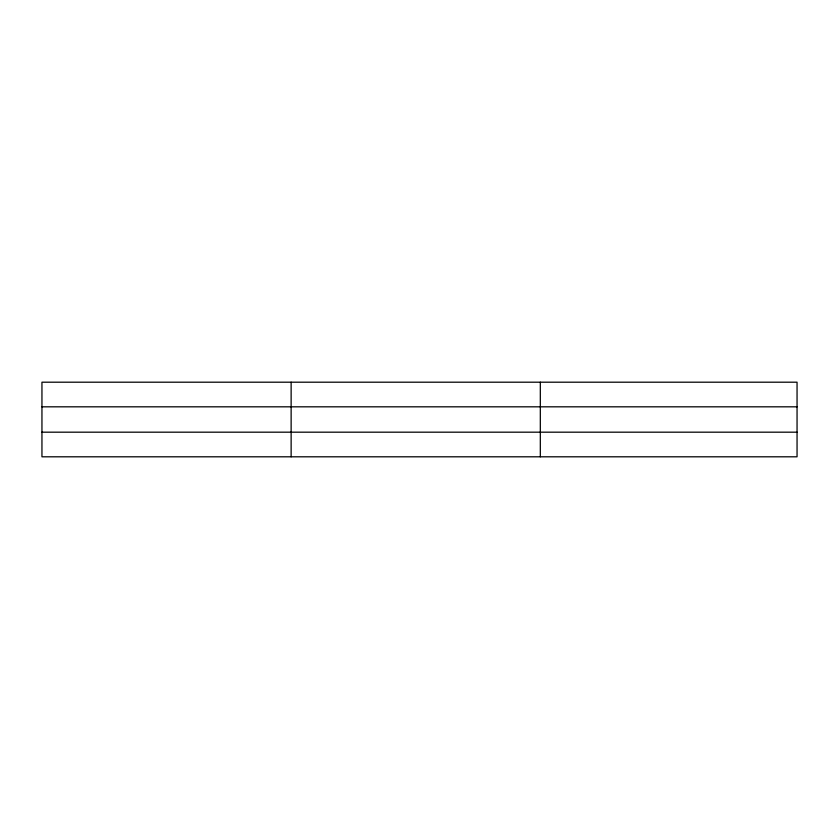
<?xml version="1.0" encoding="UTF-8"?>
<svg xmlns="http://www.w3.org/2000/svg" width="839" height="839" viewBox="0 0 839 839"><rect width="100%" height="100%" fill="white"/><g stroke="black" fill="none" stroke-linecap="round" stroke-linejoin="round"><path stroke-width="1.26" d="M291.133 382.196L291.133 456.804M540.316 382.196L540.316 456.804M797.05 432.179L797.05 456.804L41.95 456.804L41.95 382.196L797.05 382.196L797.05 432.179L41.95 432.179M41.95 406.821L797.05 406.821"/></g></svg>
